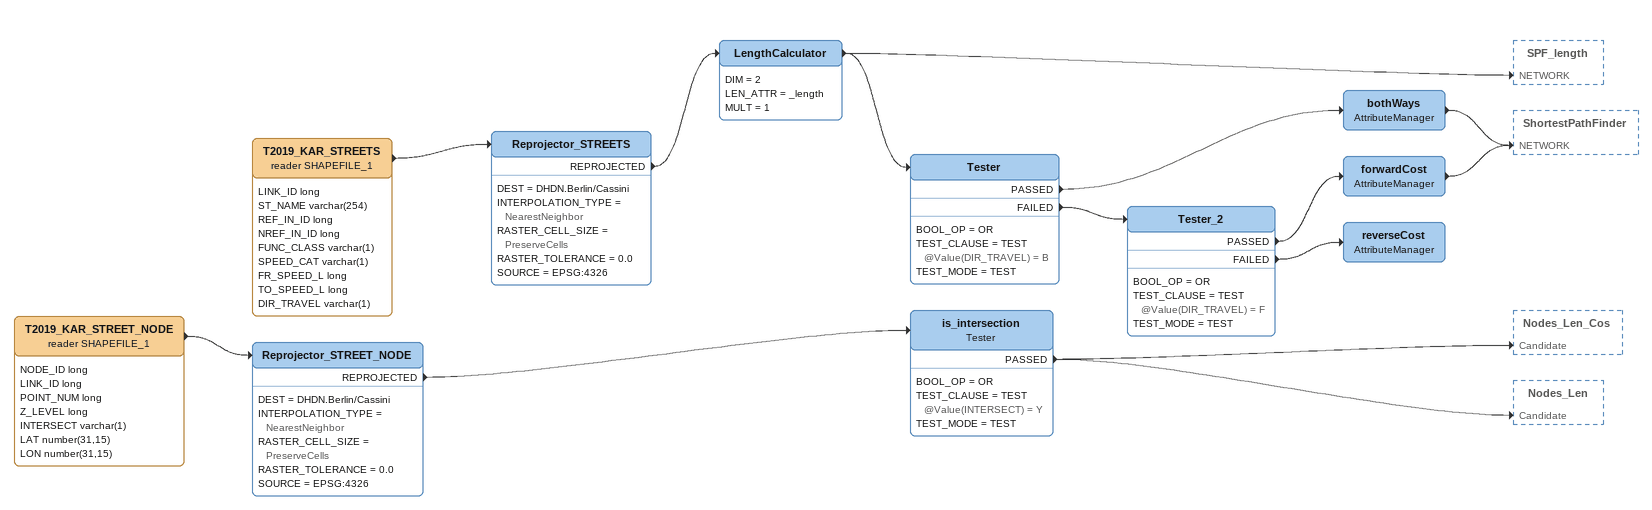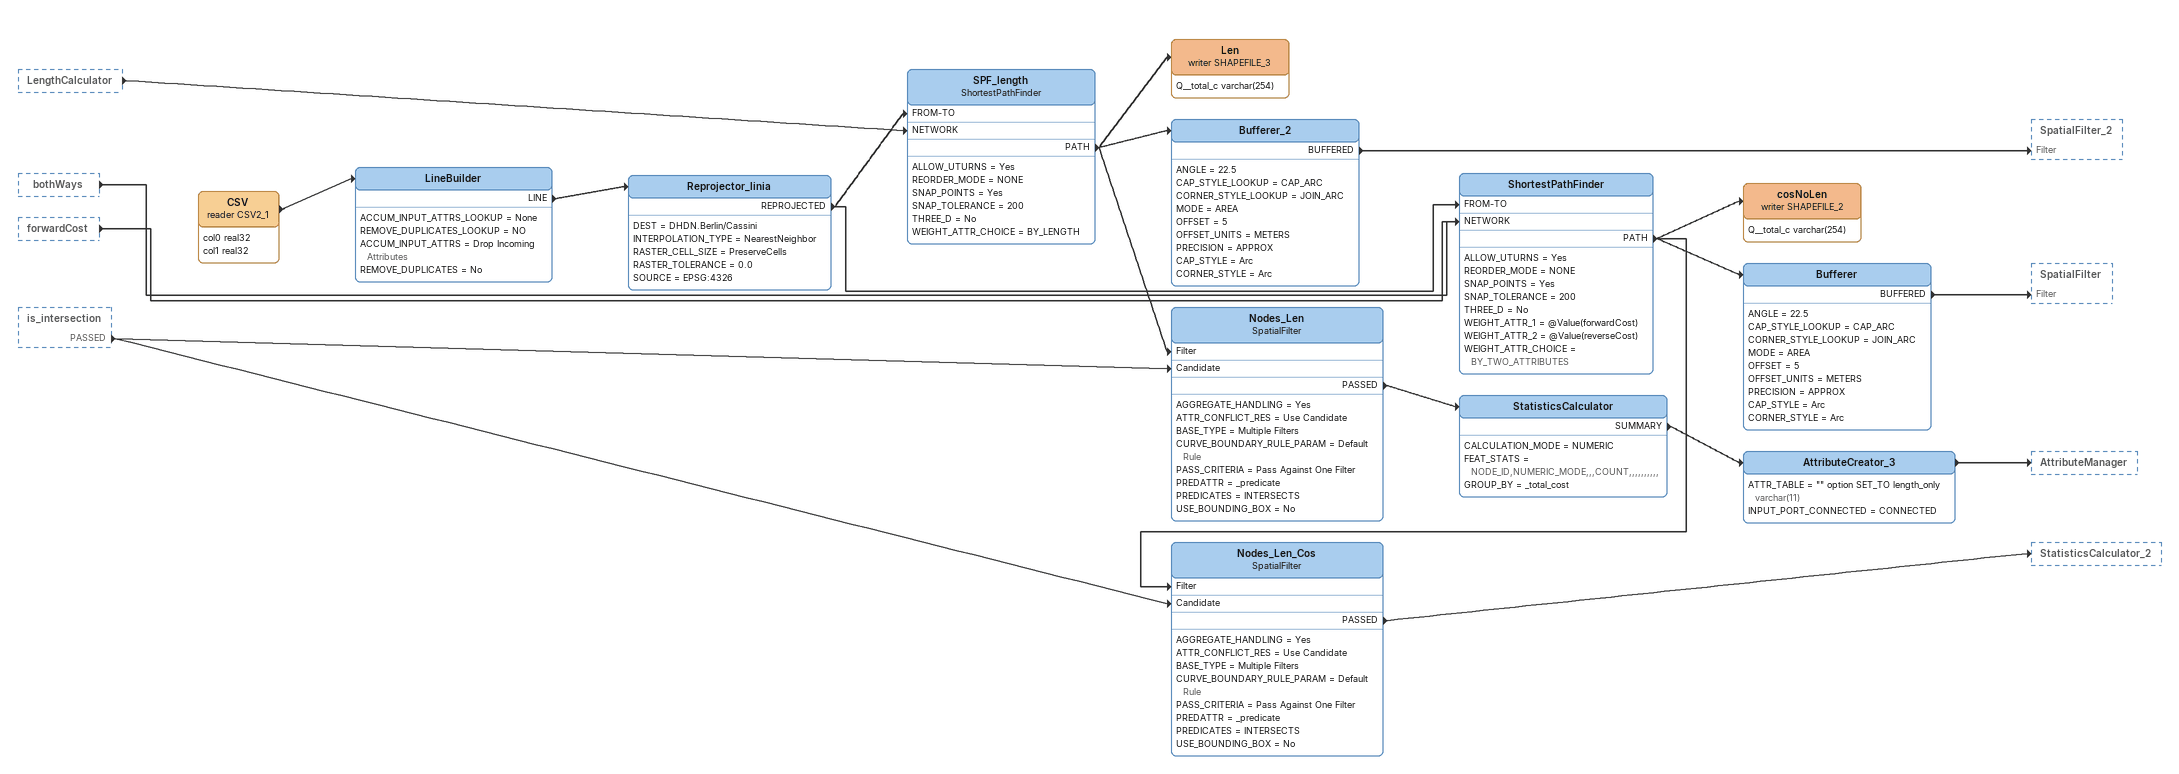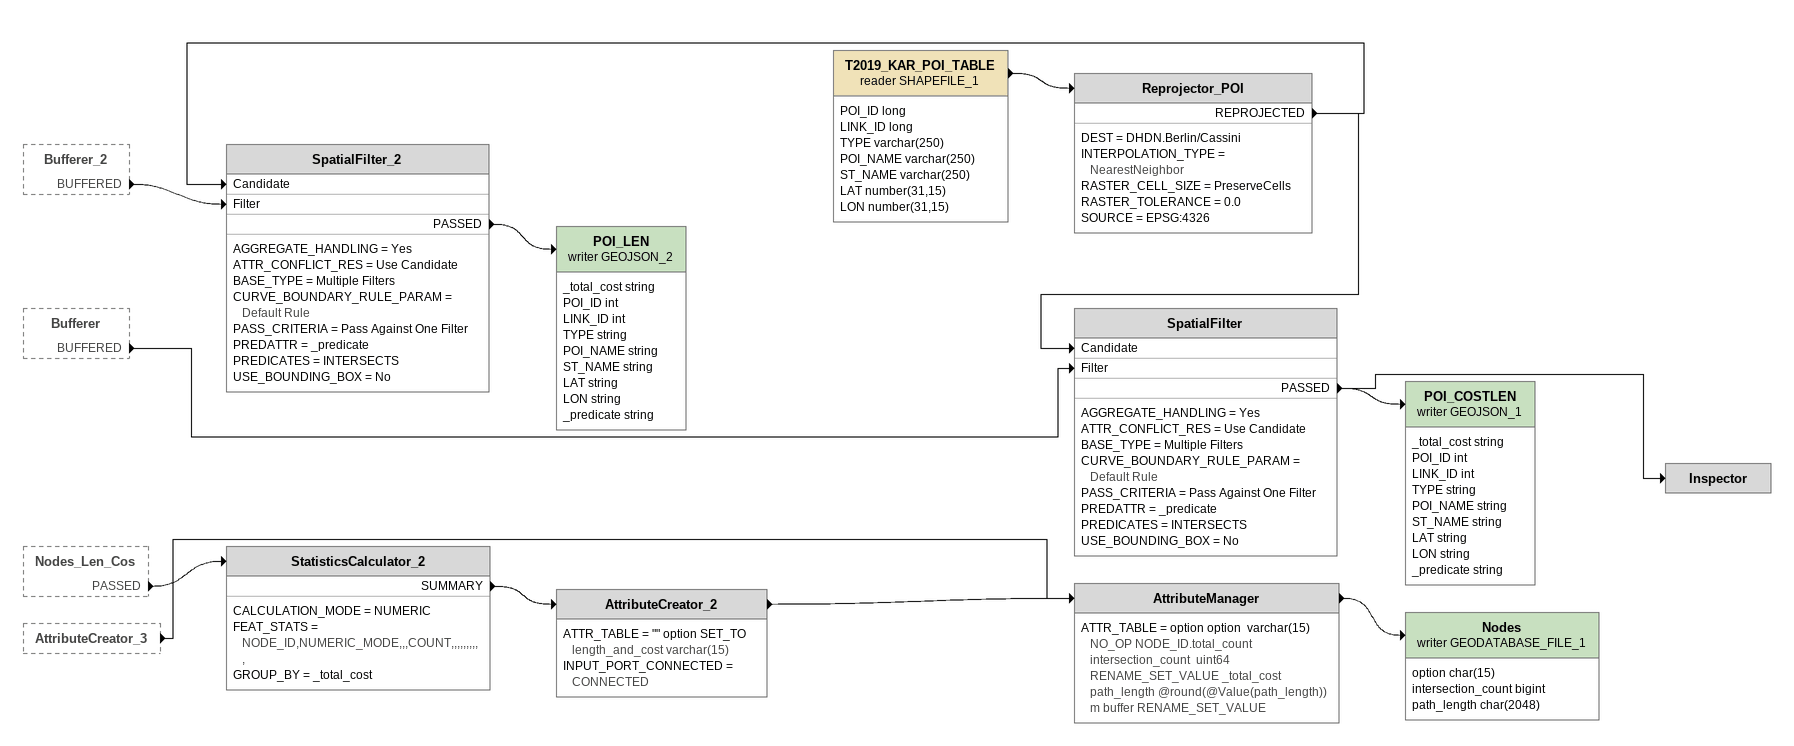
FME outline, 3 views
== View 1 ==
T2019_KAR_STREET_NODE (reader SHAPEFILE_1)
    attributes: NODE_ID long, LINK_ID long, POINT_NUM long, Z_LEVEL long, INTERSECT varchar(1), LAT number(31,15), LON number(31,15)
    -> Reprojector_STREET_NODE
Reprojector_STREET_NODE
    DEST = DHDN.Berlin/Cassini
    INTERPOLATION_TYPE = NearestNeighbor
    RASTER_CELL_SIZE = PreserveCells
    RASTER_TOLERANCE = 0.0
    SOURCE = EPSG:4326
    REPROJECTED -> is_intersection
is_intersection: Tester
    BOOL_OP = OR
    TEST_CLAUSE = TEST @Value(INTERSECT) = Y
    TEST_MODE = TEST
    PASSED -> Nodes_Len_Cos [Candidate]
    PASSED -> Nodes_Len [Candidate]
T2019_KAR_STREETS (reader SHAPEFILE_1)
    attributes: LINK_ID long, ST_NAME varchar(254), REF_IN_ID long, NREF_IN_ID long, FUNC_CLASS varchar(1), SPEED_CAT varchar(1), FR_SPEED_L long, TO_SPEED_L long, DIR_TRAVEL varchar(1)
    -> Reprojector_STREETS
Reprojector_STREETS
    DEST = DHDN.Berlin/Cassini
    INTERPOLATION_TYPE = NearestNeighbor
    RASTER_CELL_SIZE = PreserveCells
    RASTER_TOLERANCE = 0.0
    SOURCE = EPSG:4326
    REPROJECTED -> LengthCalculator
LengthCalculator
    DIM = 2
    LEN_ATTR = _length
    MULT = 1
    -> SPF_length [NETWORK]
    -> Tester
Tester
    BOOL_OP = OR
    TEST_CLAUSE = TEST @Value(DIR_TRAVEL) = B
    TEST_MODE = TEST
    PASSED -> bothWays
    FAILED -> Tester_2
bothWays: AttributeManager
    -> ShortestPathFinder [NETWORK]
Tester_2
    BOOL_OP = OR
    TEST_CLAUSE = TEST @Value(DIR_TRAVEL) = F
    TEST_MODE = TEST
    PASSED -> forwardCost
    FAILED -> reverseCost
forwardCost: AttributeManager
    -> ShortestPathFinder [NETWORK]
reverseCost: AttributeManager

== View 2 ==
LengthCalculator [outside]
    -> SPF_length [NETWORK]
bothWays [outside]
    -> ShortestPathFinder [NETWORK]
forwardCost [outside]
    -> ShortestPathFinder [NETWORK]
is_intersection [outside]
    PASSED -> Nodes_Len_Cos [Candidate]
    PASSED -> Nodes_Len [Candidate]
CSV (reader CSV2_1)
    attributes: col0 real32, col1 real32
    -> LineBuilder
LineBuilder
    ACCUM_INPUT_ATTRS_LOOKUP = None
    REMOVE_DUPLICATES_LOOKUP = NO
    ACCUM_INPUT_ATTRS = Drop Incoming Attributes
    REMOVE_DUPLICATES = No
    LINE -> Reprojector_linia
Reprojector_linia
    DEST = DHDN.Berlin/Cassini
    INTERPOLATION_TYPE = NearestNeighbor
    RASTER_CELL_SIZE = PreserveCells
    RASTER_TOLERANCE = 0.0
    SOURCE = EPSG:4326
    REPROJECTED -> SPF_length [FROM-TO]
    REPROJECTED -> ShortestPathFinder [FROM-TO]
SPF_length: ShortestPathFinder
    ALLOW_UTURNS = Yes
    REORDER_MODE = NONE
    SNAP_POINTS = Yes
    SNAP_TOLERANCE = 200
    THREE_D = No
    WEIGHT_ATTR_CHOICE = BY_LENGTH
    PATH -> Len (writer SHAPEFILE_3)
    PATH -> Bufferer_2
    PATH -> Nodes_Len [Filter]
Len (writer SHAPEFILE_3)
    attributes: Q__total_c varchar(254)
Bufferer_2
    ANGLE = 22.5
    CAP_STYLE_LOOKUP = CAP_ARC
    CORNER_STYLE_LOOKUP = JOIN_ARC
    MODE = AREA
    OFFSET = 5
    OFFSET_UNITS = METERS
    PRECISION = APPROX
    CAP_STYLE = Arc
    CORNER_STYLE = Arc
    BUFFERED -> SpatialFilter_2 [Filter]
Nodes_Len: SpatialFilter
    AGGREGATE_HANDLING = Yes
    ATTR_CONFLICT_RES = Use Candidate
    BASE_TYPE = Multiple Filters
    CURVE_BOUNDARY_RULE_PARAM = Default Rule
    PASS_CRITERIA = Pass Against One Filter
    PREDATTR = _predicate
    PREDICATES = INTERSECTS
    USE_BOUNDING_BOX = No
    PASSED -> StatisticsCalculator
StatisticsCalculator
    CALCULATION_MODE = NUMERIC
    FEAT_STATS = NODE_ID,NUMERIC_MODE,,,COUNT,,,,,,,,,,
    GROUP_BY = _total_cost
    SUMMARY -> AttributeCreator_3
AttributeCreator_3
    ATTR_TABLE = "" option SET_TO length_only varchar(11)
    INPUT_PORT_CONNECTED = CONNECTED
    -> AttributeManager
ShortestPathFinder
    ALLOW_UTURNS = Yes
    REORDER_MODE = NONE
    SNAP_POINTS = Yes
    SNAP_TOLERANCE = 200
    THREE_D = No
    WEIGHT_ATTR_1 = @Value(forwardCost)
    WEIGHT_ATTR_2 = @Value(reverseCost)
    WEIGHT_ATTR_CHOICE = BY_TWO_ATTRIBUTES
    PATH -> cosNoLen (writer SHAPEFILE_2)
    PATH -> Bufferer
    PATH -> Nodes_Len_Cos [Filter]
cosNoLen (writer SHAPEFILE_2)
    attributes: Q__total_c varchar(254)
Bufferer
    ANGLE = 22.5
    CAP_STYLE_LOOKUP = CAP_ARC
    CORNER_STYLE_LOOKUP = JOIN_ARC
    MODE = AREA
    OFFSET = 5
    OFFSET_UNITS = METERS
    PRECISION = APPROX
    CAP_STYLE = Arc
    CORNER_STYLE = Arc
    BUFFERED -> SpatialFilter [Filter]
Nodes_Len_Cos: SpatialFilter
    AGGREGATE_HANDLING = Yes
    ATTR_CONFLICT_RES = Use Candidate
    BASE_TYPE = Multiple Filters
    CURVE_BOUNDARY_RULE_PARAM = Default Rule
    PASS_CRITERIA = Pass Against One Filter
    PREDATTR = _predicate
    PREDICATES = INTERSECTS
    USE_BOUNDING_BOX = No
    PASSED -> StatisticsCalculator_2

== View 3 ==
Bufferer_2 [outside]
    BUFFERED -> SpatialFilter_2 [Filter]
Bufferer [outside]
    BUFFERED -> SpatialFilter [Filter]
Nodes_Len_Cos [outside]
    PASSED -> StatisticsCalculator_2
AttributeCreator_3 [outside]
    -> AttributeManager
StatisticsCalculator_2
    CALCULATION_MODE = NUMERIC
    FEAT_STATS = NODE_ID,NUMERIC_MODE,,,COUNT,,,,,,,,,,
    GROUP_BY = _total_cost
    SUMMARY -> AttributeCreator_2
AttributeCreator_2
    ATTR_TABLE = "" option SET_TO length_and_cost varchar(15)
    INPUT_PORT_CONNECTED = CONNECTED
    -> AttributeManager
AttributeManager
    ATTR_TABLE = option option  varchar(15) NO_OP NODE_ID.total_count intersection_count  uint64 RENAME_SET_VALUE _total_cost path_length @round(@Value(path_length)) m buffer RENAME_SET_VALUE
    -> Nodes (writer GEODATABASE_FILE_1)
Nodes (writer GEODATABASE_FILE_1)
    attributes: option char(15), intersection_count bigint, path_length char(2048)
T2019_KAR_POI_TABLE (reader SHAPEFILE_1)
    attributes: POI_ID long, LINK_ID long, TYPE varchar(250), POI_NAME varchar(250), ST_NAME varchar(250), LAT number(31,15), LON number(31,15)
    -> Reprojector_POI
Reprojector_POI
    DEST = DHDN.Berlin/Cassini
    INTERPOLATION_TYPE = NearestNeighbor
    RASTER_CELL_SIZE = PreserveCells
    RASTER_TOLERANCE = 0.0
    SOURCE = EPSG:4326
    REPROJECTED -> SpatialFilter [Candidate]
    REPROJECTED -> SpatialFilter_2 [Candidate]
SpatialFilter_2
    AGGREGATE_HANDLING = Yes
    ATTR_CONFLICT_RES = Use Candidate
    BASE_TYPE = Multiple Filters
    CURVE_BOUNDARY_RULE_PARAM = Default Rule
    PASS_CRITERIA = Pass Against One Filter
    PREDATTR = _predicate
    PREDICATES = INTERSECTS
    USE_BOUNDING_BOX = No
    PASSED -> POI_LEN (writer GEOJSON_2)
POI_LEN (writer GEOJSON_2)
    attributes: _total_cost string, POI_ID int, LINK_ID int, TYPE string, POI_NAME string, ST_NAME string, LAT string, LON string, _predicate string
SpatialFilter
    AGGREGATE_HANDLING = Yes
    ATTR_CONFLICT_RES = Use Candidate
    BASE_TYPE = Multiple Filters
    CURVE_BOUNDARY_RULE_PARAM = Default Rule
    PASS_CRITERIA = Pass Against One Filter
    PREDATTR = _predicate
    PREDICATES = INTERSECTS
    USE_BOUNDING_BOX = No
    PASSED -> POI_COSTLEN (writer GEOJSON_1)
    PASSED -> Inspector
POI_COSTLEN (writer GEOJSON_1)
    attributes: _total_cost string, POI_ID int, LINK_ID int, TYPE string, POI_NAME string, ST_NAME string, LAT string, LON string, _predicate string
Inspector
